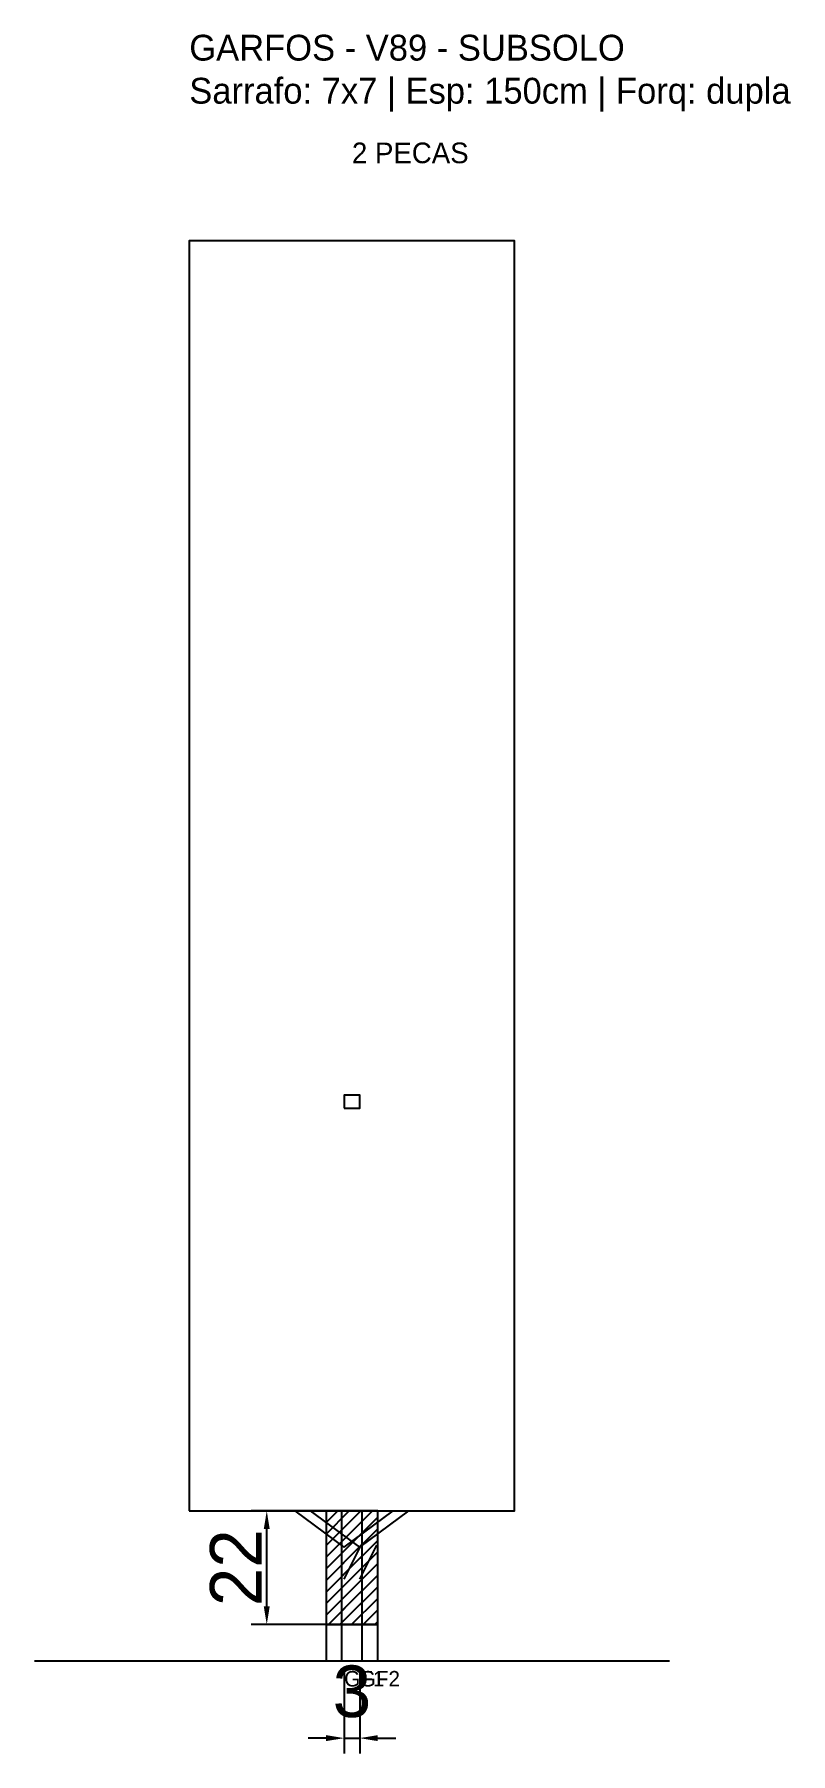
# Model space of a CAD drawing. Header units: metres. Extents: x -30 to 116, y -25 to 308.
import ezdxf

# ---------------------------------------------------------------- set-up
doc = ezdxf.new("R2010")
doc.units = ezdxf.units.M
for name, color, linetype in [('BARRA_ANCORAGEM', 1, 'Continuous'), ('COTA', 241, 'Continuous'), ('GARFOS OK', 3, 'Continuous'), ('NOME DA VIGA', 6, 'Continuous'), ('SARR_7x7', 40, 'Continuous'), ('TIRAS REESCORAMENTO', 252, 'Continuous'), ('VIGAS', 3, 'Continuous')]:
    doc.layers.add(name, color=color, linetype=linetype)
doc.dimstyles.new('EZ DXF', dxfattribs={"dimtxt": 10, "dimasz": 3.5, "dimexe": 3, "dimexo": 1.5, "dimgap": 1, "dimtad": 1, "dimdec": 1, "dimdsep": 46, "dimcen": 2.5, "dimazin": 3, "dimtfac": 1, "dimtmove": 0, "dimatfit": 3})

msp = doc.modelspace()

# ---------------------------------------------------------------- hatches: boundary and pattern name
at = {"layer": 'COTA'}
h = msp.add_hatch(dxfattribs=at)
h.set_pattern_fill('ANSI31', scale=0.5)
h.paths.add_polyline_path([(26.5, 0), (33.5, 0), (33.5, 22), (26.5, 22)])
h = msp.add_hatch(dxfattribs=at)
h.set_pattern_fill('ANSI31', scale=0.5)
h.paths.add_polyline_path([(29.5, 0), (36.5, 0), (36.5, 22), (29.5, 22)])

# ---------------------------------------------------------------- linework, layer by layer
at = {"layer": 'BARRA_ANCORAGEM'}
for p, q in [((30, 8.8), (33.3, 15.4)), ((33, 8.8), (36.3, 15.4))]:
    msp.add_line(p, q, dxfattribs=at)
at = {"layer": 'GARFOS OK'}
for p, q in [((30, 15), (20.5, 22)), ((20.5, 22), (39.5, 22)), ((33, 15), (23.5, 22)), ((23.5, 22), (42.5, 22)), ((30, 15), (39.5, 22)), ((33, 15), (42.5, 22))]:
    msp.add_line(p, q, dxfattribs=at)
at = {"layer": 'GARFOS OK', "linetype": 'CONTINUOUS'}
msp.add_line((-30, -7), (93, -7), dxfattribs=at)
at = {"layer": 'GARFOS OK'}
for points in [[(26.5, 0), (33.5, 0), (33.5, 22), (26.5, 22), (26.5, 0)], [(29.5, 0), (36.5, 0), (36.5, 22), (29.5, 22), (29.5, 0)]]:
    msp.add_lwpolyline(points, dxfattribs=at)
at = {"layer": 'SARR_7x7'}
for points in [[(26.5, -7), (33.5, -7), (33.5, 0), (26.5, 0), (26.5, -7)], [(29.5, -7), (36.5, -7), (36.5, 0), (29.5, 0), (29.5, -7)]]:
    msp.add_lwpolyline(points, dxfattribs=at)
at = {"layer": 'TIRAS REESCORAMENTO'}
msp.add_lwpolyline([(30, 100), (33, 100), (33, 102.5), (30, 102.5), (30, 100)], dxfattribs=at)
at = {"layer": 'VIGAS'}
msp.add_lwpolyline([(0, 22), (63, 22), (63, 268), (0, 268), (0, 22)], dxfattribs=at)

# ---------------------------------------------------------------- texts
at = {"layer": 'NOME DA VIGA'}
for s, height, p in [('2 PECAS', 4, (31.5, 283)), ('GF1', 3, (30, -12)), ('GF2', 3, (33, -12))]:
    msp.add_text(s, height=height, dxfattribs=at).set_placement(p)
at = {"layer": 'NOME DA VIGA', "insert": (0, 293), "char_height": 5, "attachment_point": 7}
msp.add_mtext('GARFOS - V89 - SUBSOLO\\PSarrafo: 7x7 | Esp: 150cm | Forq: dupla', dxfattribs=at)

# ---------------------------------------------------------------- dimensions: what is measured, and where the dimension line sits
at = {"layer": 'COTA'}
msp.add_linear_dim(base=(15, 0), p1=(30, 0), p2=(30, 22), angle=90, dimstyle='EZ DXF', dxfattribs=at).render()
msp.add_linear_dim(base=(30, -22), p1=(30, -7), p2=(33, -7), dimstyle='EZ DXF', dxfattribs=at).render()

doc.saveas('drawing.dxf')
